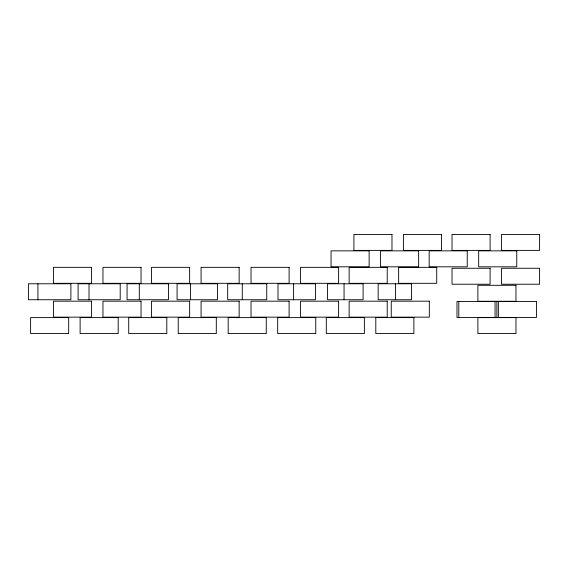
<?xml version="1.0" encoding="UTF-8"?>
<svg xmlns="http://www.w3.org/2000/svg" width="568" height="568" viewBox="0 0 568 568"><rect width="100%" height="100%" fill="white"/><g stroke="black" fill="none" stroke-linecap="round" stroke-linejoin="round"><path stroke-width="0.85" d="M495.055 301.466L495.055 317.434M458.802 301.466L458.802 317.434M395.42 283.773L395.42 299.741M344.059 283.773L344.059 299.741M293.606 283.773L293.606 299.741M242.273 283.773L242.273 299.741M190.536 283.773L190.536 299.741M139.295 283.773L139.295 299.741M89.013 283.773L89.013 299.741M37.921 283.773L37.921 299.741M391.977 234.421L353.907 234.421L353.907 250.389L391.977 250.389L391.977 234.421M441.485 234.421L403.408 234.421L403.408 250.389L441.485 250.389L441.485 234.421M490.099 234.421L452.021 234.421L452.021 250.389L490.099 250.389L490.099 234.421M539.6 234.421L501.523 234.421L501.523 250.389L539.6 250.389L539.6 234.421M369.136 250.85L331.059 250.85L331.059 266.825L369.136 266.825L369.136 250.85M418.644 250.85L380.567 250.85L380.567 266.825L418.644 266.825L418.644 250.85M467.251 250.85L429.181 250.85L429.181 266.825L467.251 266.825L467.251 250.85M516.759 250.85L478.682 250.85L478.682 266.825L516.759 266.825L516.759 250.85M91.526 267.336L53.449 267.336L53.449 283.311L91.526 283.311L91.526 267.336M141.034 267.336L102.957 267.336L102.957 283.311L141.034 283.311L141.034 267.336M189.641 267.336L151.571 267.336L151.571 283.311L189.641 283.311L189.641 267.336M239.149 267.336L201.072 267.336L201.072 283.311L239.149 283.311L239.149 267.336M289.105 267.336L251.028 267.336L251.028 283.311L289.105 283.311L289.105 267.336M338.606 267.336L300.529 267.336L300.529 283.311L338.606 283.311L338.606 267.336M387.22 267.336L349.142 267.336L349.142 283.311L387.22 283.311L387.22 267.336M436.721 267.336L398.644 267.336L398.644 283.311L436.721 283.311L436.721 267.336M490.099 268.259L452.021 268.259L452.021 284.227L490.099 284.227L490.099 268.259M539.6 268.259L501.523 268.259L501.523 284.227L539.6 284.227L539.6 268.259M70.893 283.773L28.4 283.773L28.4 299.741L70.893 299.741L70.893 283.773M120.203 283.773L78.1 283.773L78.1 299.741L120.203 299.741L120.203 283.773M168.462 283.773L127.062 283.773L127.062 299.741L168.462 299.741L168.462 283.773M217.459 283.773L177.074 283.773L177.074 299.741L217.459 299.741L217.459 283.773M266.747 283.773L227.69 283.773L227.69 299.741L266.747 299.741L266.747 283.773M315.439 283.773L278.008 283.773L278.008 299.741L315.439 299.741L315.439 283.773M363.101 283.773L327.573 283.773L327.573 299.741L363.101 299.741L363.101 283.773M411.516 283.773L378.167 283.773L378.167 299.741L411.516 299.741L411.516 283.773M515.964 285.292L477.887 285.292L477.887 301.26L515.964 301.26L515.964 285.292M91.526 301.175L53.449 301.175L53.449 317.15L91.526 317.15L91.526 301.175M141.034 301.175L102.957 301.175L102.957 317.15L141.034 317.15L141.034 301.175M189.641 301.175L151.571 301.175L151.571 317.15L189.641 317.15L189.641 301.175M239.149 301.175L201.072 301.175L201.072 317.15L239.149 317.15L239.149 301.175M289.105 301.175L251.028 301.175L251.028 317.15L289.105 317.15L289.105 301.175M338.606 301.175L300.529 301.175L300.529 317.15L338.606 317.15L338.606 301.175M387.22 301.175L349.142 301.175L349.142 317.15L387.22 317.15L387.22 301.175M429.316 301.175L391.238 301.175L391.238 317.15L429.316 317.15L429.316 301.175M496.879 301.466L456.984 301.466L456.984 317.434L496.879 317.434L496.879 301.466M536.448 301.466L498.377 301.466L498.377 317.434L536.448 317.434L536.448 301.466M68.685 317.611L30.608 317.611L30.608 333.579L68.685 333.579L68.685 317.611M118.187 317.611L80.116 317.611L80.116 333.579L118.187 333.579L118.187 317.611M166.8 317.611L128.723 317.611L128.723 333.579L166.8 333.579L166.8 317.611M216.301 317.611L178.231 317.611L178.231 333.579L216.301 333.579L216.301 317.611M266.257 317.611L228.187 317.611L228.187 333.579L266.257 333.579L266.257 317.611M315.765 317.611L277.688 317.611L277.688 333.579L315.765 333.579L315.765 317.611M364.372 317.611L326.302 317.611L326.302 333.579L364.372 333.579L364.372 317.611M413.88 317.611L375.803 317.611L375.803 333.579L413.88 333.579L413.88 317.611M515.964 317.611L477.887 317.611L477.887 333.579L515.964 333.579L515.964 317.611"/></g></svg>
